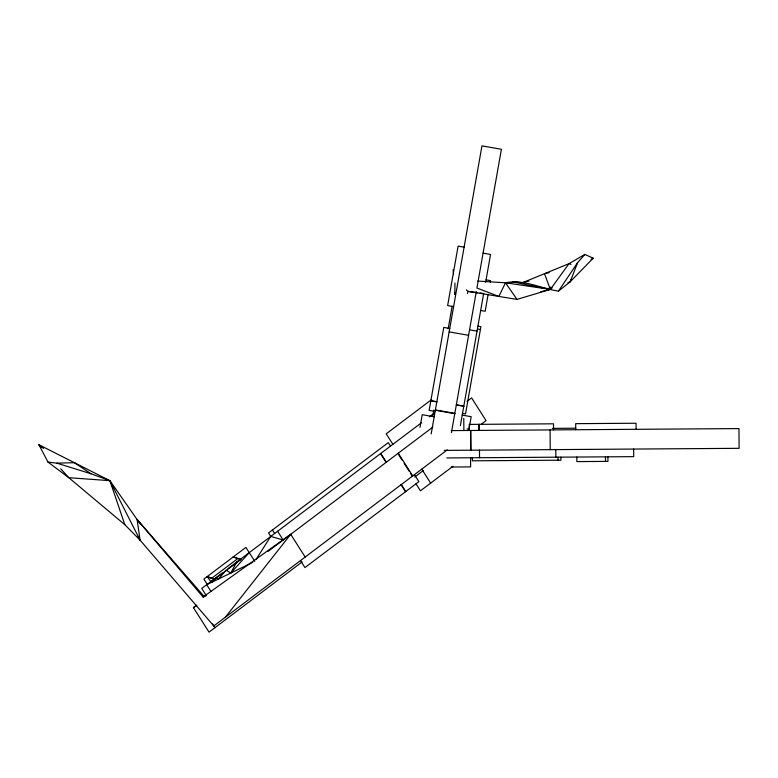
<?xml version="1.0" encoding="UTF-8"?>
<svg xmlns="http://www.w3.org/2000/svg" width="778" height="778" viewBox="0 0 778 778"><rect width="100%" height="100%" fill="white"/><g stroke="black" fill="none" stroke-linecap="round" stroke-linejoin="round"><path stroke-width="1.17" d="M454.936 283.066L454.858 294.434L454.469 292.723M466.343 289.824L468.103 291.39L516.991 299.404L550.347 289.416L550.698 287.092M419.984 427.404L422.23 414.674L434.192 416.784M432.85 415.637L433.823 410.103M448.157 328.841L452.135 306.269M431.158 433.959L481.961 145.865L501.392 149.288L476.924 288.045L498.883 296.437L505.476 282.784C523.633 279.049 540.807 288.434 558.468 291.118L570.157 281.801L593.196 258.179L584.861 254.425L568.981 263.674L523.088 282.453L528.962 281.062M451.415 432.694L476.301 291.555M460.362 425.663L483.712 293.277M485.647 282.268L490.548 254.464L483.08 253.142M488.156 294.249L485.161 311.278L480.668 310.48M490.276 282.249L490.558 280.644L486.075 279.856M469.085 428.639L471.196 416.697L462.22 415.112M467.442 293.481L468.103 291.39L477.702 292.645M567.959 282.647L570.157 281.801L577.655 262.594L584.861 254.425M570.157 281.801L571.159 279.613M226.038 570.138L230.755 573.055L236.541 562.222L421.588 422.678M256.098 559.382L270.773 536.402L268.546 532.911L388.29 442.614L390.517 446.105M558.468 291.118L577.655 262.594M540.914 291.682L550.347 289.416L568.981 263.674L571.023 264.374M225.387 617.207L290.7 534.311L305.18 557.038M225.309 571.013L218.715 578.89L216.566 577.286L211.49 582.401L207.172 576.605L214.845 579.085L240.879 559.45L233.206 556.97L240.879 559.45L236.541 562.222M212.695 581.818L216.566 577.286L222.245 572.997M230.755 573.055L249.252 552.633M546.74 288.949L550.347 289.416L552.137 287.889M431.634 399.571L386.209 433.823L392.89 444.316M207.172 576.605L211.509 578.394L237.543 558.76M215.701 577.937L201.765 588.45L206.092 595.248M227.944 568.699L235.588 562.941M429.31 416.852L434.143 413.206M302.127 561.92L209.029 632.135L193.44 607.667L196.795 605.138M268.05 551.398L432.811 427.151M467.004 401.36L471.594 397.898L486.065 420.626L481.504 424.068M213.736 625.989L447.282 449.869M414.703 477.031L423.251 470.583M452.952 466.304L420.451 490.811L415.997 483.819M193.44 607.667L196.231 605.556M213.785 625.959L140.069 540.136L124.83 524.703L68.814 477.702L48.012 462.103L38.9 444.734L109.883 480.668L137.103 519.51L203.077 597.047L290.7 534.311M210.507 581.847L214.845 579.085L211.509 578.394M591.056 259.288L593.196 258.179M252.724 562.387L206.685 584.735L211.013 591.533M203.077 597.047L206.131 595.86M549.142 272.66L544.474 273.681L550.347 289.416L505.476 282.784L477.809 281.072M48.012 462.103L56.823 463.143L74.396 462.696L90.987 473.753L109.883 480.668L140.069 540.136L137.103 519.51L204.196 596.541M467.004 428.979L469.251 428.96M552.361 428.377L575.808 428.211M451.201 430.604L738.964 428.59L739.1 448.322L444.18 450.384M446.796 457.95L633.7 456.647L633.642 449.062M451.25 467.033L470.632 466.897L470.573 457.785M511.525 282.929L505.476 282.784L516.991 299.404M112.829 487.154L109.883 480.668L68.814 477.702L60.733 468.794M524.012 282.813L512.546 281.84L550.347 289.416L549.326 287.403M480.104 292.956L482.506 293.267M464.096 247.161L458.116 246.101L447.632 305.569L453.613 306.629M477.906 326.167L480.901 326.692L465.516 413.906L462.531 413.381M477.41 328.977L480.396 329.512M469.562 329.814L477.031 331.136M449.762 328.462L443.781 327.412L429.145 410.405L435.126 411.465M449.159 331.875L468.589 335.308M457.406 404.968L463.814 406.097M456.307 404.978L463.776 406.291M430.866 400.67L436.847 401.72M430.827 400.865L436.808 401.915M435.398 409.948L454.829 413.371M435.349 410.22L454.78 413.653M270.773 536.402L283.163 540L277.6 531.257M546.915 288.356L550.347 289.416M56.823 463.143L90.987 473.753M43.549 448.439L38.9 444.734L41.322 447.408M137.103 519.51L140.721 524.372M138.056 537.112L140.069 540.136M421.734 469.144L430.642 483.128M414.431 474.648L418.885 481.64L304.947 567.561L300.493 560.568M398.258 453.204L412.729 475.932M398.511 454.478L402.284 460.411M404.171 463.367L409.209 471.274M410.463 473.248L412.35 476.214M401.331 484.529L405.785 491.521M401.059 484.733L405.513 491.725M380.782 453.448L386.345 462.19M380.52 453.642L386.083 462.385M272.417 529.993L274.644 533.484M254.814 561.376L245.906 547.391L203.865 579.095L207.201 584.346M212.52 623.985L214.893 627.71M109.883 480.668L124.83 524.703M453.068 269.742L453.535 274.05M636.112 429.31L636.064 423.242L575.681 423.66L575.72 429.738M607.91 456.832L607.949 461.383L576.848 461.597L576.819 457.046M605.469 456.842L605.498 461.403M560.899 457.153L560.919 460.197L472.353 460.809L472.334 457.775M558.03 457.172L558.05 460.216M555.793 449.606L555.852 457.192M553.547 429.884L553.508 423.816L469.231 424.409L469.27 430.477M550.085 429.913L550.221 449.645M479.481 450.141L479.53 457.727M479.122 424.341L479.16 430.409M478.927 424.341L478.966 430.409M470.816 430.467L470.953 450.199M470.534 430.467L470.671 450.199M463.785 418.37L463.873 430.516"/></g></svg>
